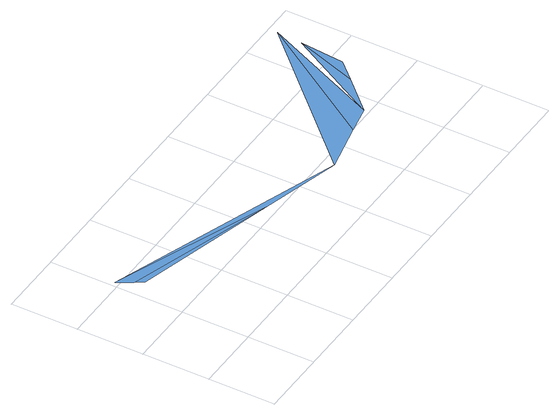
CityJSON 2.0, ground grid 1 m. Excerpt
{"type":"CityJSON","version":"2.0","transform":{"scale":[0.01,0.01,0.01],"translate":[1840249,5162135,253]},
"CityObjects":{
"waterbody1":{"type":"WaterBody","attributes":{"class":"unknow","usage":"unknow"},"geometry":[{"type":"MultiSurface","lod":"3","boundaries":[[[0,1,2]],[[1,3,2]],[[0,2,4]],[[4,5,6]],[[5,7,6]],[[7,8,9]],[[8,10,9]]],"semantics":{"surfaces":[{"type":"WaterSurface"}],"values":[0,0,0,0,0,0,0]}}]}
},
"vertices":[
[8,207,13],[21,185,13],[242,116,13],[29,173,13],[361,84,13],[436,100,13],[557,287,13],[477,108,13],[523,156,13],[554,249,13],[548,183,13]
]}
